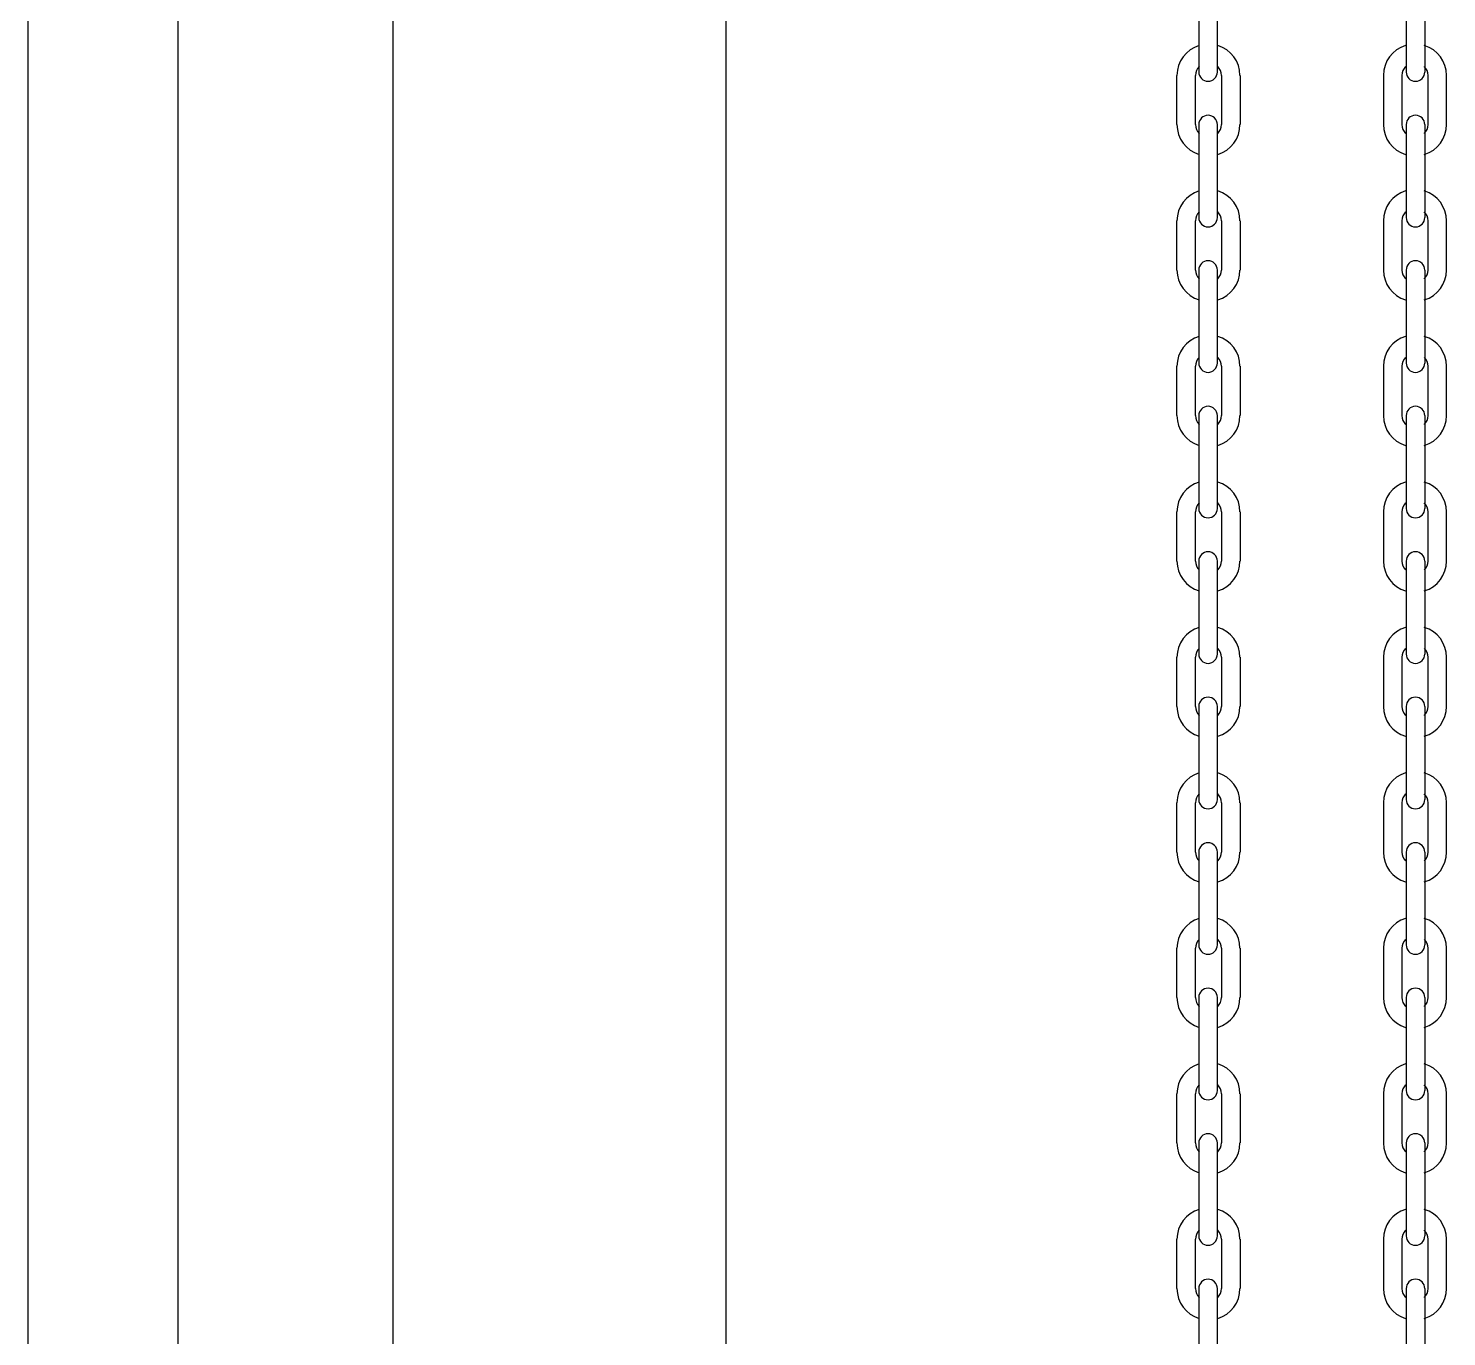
# Model space of a CAD drawing. Header units: millimetres. Extents: x 34479 to 326239, y 111570 to 168880.
# Drawn here: x 186586.7 to 186688.4, y 165526.3 to 165620.1 of the extents above; entities that cross this region are included whole.
import ezdxf

# ---------------------------------------------------------------- set-up
doc = ezdxf.new("R2010")
doc.units = ezdxf.units.MM
doc.header["$LTSCALE"] = 100
doc.header["$MEASUREMENT"] = 0
doc.layers.get('0').update_dxf_attribs({"linetype": 'CONTINUOUS'})
doc.layers.add('OHD Frame', color=2, linetype='CONTINUOUS')

msp = doc.modelspace()

# ---------------------------------------------------------------- linework, layer by layer
at = {"color": 3}
for p, q in [((186597.45, 163432.59, 0), (186597.45, 167289.71, 0)), ((186612.85, 163432.59, 0), (186612.85, 167289.71, 0)), ((186586.7, 163432.59, 0), (186586.7, 165982.59, 0))]:
    msp.add_line(p, q, dxfattribs=at)
at = {"color": 7, "linetype": 'Continuous'}
for p, q in [((186670.61, 165623.64, 0), (186670.61, 165616.98, 0)), ((186671.94, 165623.64, 0), (186671.94, 165616.98, 0)), ((186685.48, 165623.64, 0), (186685.48, 165616.98, 0)), ((186686.82, 165623.64, 0), (186686.82, 165616.98, 0)), ((186669.04, 165613.21, 0), (186669.04, 165616.74, 0)), ((186670.38, 165613.21, 0), (186670.38, 165616.74, 0)), ((186672.24, 165616.74, 0), (186672.24, 165613.21, 0)), ((186673.58, 165616.74, 0), (186673.58, 165613.21, 0)), ((186683.85, 165616.74, 0), (186683.85, 165613.21, 0)), ((186685.18, 165616.74, 0), (186685.18, 165613.21, 0)), ((186687.05, 165613.21, 0), (186687.05, 165616.74, 0)), ((186688.38, 165613.21, 0), (186688.38, 165616.74, 0)), ((186670.61, 165613.21, 0), (186670.61, 165606.54, 0)), ((186671.94, 165613.21, 0), (186671.94, 165606.54, 0)), ((186685.48, 165613.21, 0), (186685.48, 165606.54, 0)), ((186686.82, 165613.21, 0), (186686.82, 165606.54, 0)), ((186669.04, 165602.78, 0), (186669.04, 165606.31, 0)), ((186670.38, 165602.78, 0), (186670.38, 165606.31, 0)), ((186672.24, 165606.31, 0), (186672.24, 165602.78, 0)), ((186673.58, 165606.31, 0), (186673.58, 165602.78, 0)), ((186683.85, 165606.31, 0), (186683.85, 165602.78, 0)), ((186685.18, 165606.31, 0), (186685.18, 165602.78, 0)), ((186687.05, 165602.78, 0), (186687.05, 165606.31, 0)), ((186688.38, 165602.78, 0), (186688.38, 165606.31, 0)), ((186670.61, 165602.78, 0), (186670.61, 165596.11, 0)), ((186671.94, 165602.78, 0), (186671.94, 165596.11, 0)), ((186685.48, 165602.78, 0), (186685.48, 165596.11, 0)), ((186686.82, 165602.78, 0), (186686.82, 165596.11, 0)), ((186669.04, 165592.34, 0), (186669.04, 165595.88, 0)), ((186670.38, 165592.34, 0), (186670.38, 165595.88, 0)), ((186672.24, 165595.88, 0), (186672.24, 165592.34, 0)), ((186673.58, 165595.88, 0), (186673.58, 165592.34, 0)), ((186683.85, 165595.88, 0), (186683.85, 165592.34, 0)), ((186685.18, 165595.88, 0), (186685.18, 165592.34, 0)), ((186687.05, 165592.34, 0), (186687.05, 165595.88, 0)), ((186688.38, 165592.34, 0), (186688.38, 165595.88, 0)), ((186670.61, 165592.34, 0), (186670.61, 165585.68, 0)), ((186671.94, 165592.34, 0), (186671.94, 165585.68, 0)), ((186685.48, 165592.34, 0), (186685.48, 165585.68, 0)), ((186686.82, 165592.34, 0), (186686.82, 165585.68, 0)), ((186669.04, 165581.91, 0), (186669.04, 165585.44, 0)), ((186670.38, 165581.91, 0), (186670.38, 165585.44, 0)), ((186672.24, 165585.44, 0), (186672.24, 165581.91, 0)), ((186673.58, 165585.44, 0), (186673.58, 165581.91, 0)), ((186683.85, 165585.44, 0), (186683.85, 165581.91, 0)), ((186685.18, 165585.44, 0), (186685.18, 165581.91, 0)), ((186687.05, 165581.91, 0), (186687.05, 165585.44, 0)), ((186688.38, 165581.91, 0), (186688.38, 165585.44, 0)), ((186670.61, 165581.91, 0), (186670.61, 165575.24, 0)), ((186671.94, 165581.91, 0), (186671.94, 165575.24, 0)), ((186685.48, 165581.91, 0), (186685.48, 165575.24, 0)), ((186686.82, 165581.91, 0), (186686.82, 165575.24, 0)), ((186669.04, 165571.48, 0), (186669.04, 165575.01, 0)), ((186670.38, 165571.48, 0), (186670.38, 165575.01, 0)), ((186672.24, 165575.01, 0), (186672.24, 165571.48, 0)), ((186673.58, 165575.01, 0), (186673.58, 165571.48, 0)), ((186683.85, 165575.01, 0), (186683.85, 165571.48, 0)), ((186685.18, 165575.01, 0), (186685.18, 165571.48, 0)), ((186687.05, 165571.48, 0), (186687.05, 165575.01, 0)), ((186688.38, 165571.48, 0), (186688.38, 165575.01, 0)), ((186670.61, 165571.48, 0), (186670.61, 165564.81, 0)), ((186671.94, 165571.48, 0), (186671.94, 165564.81, 0)), ((186685.48, 165571.48, 0), (186685.48, 165564.81, 0)), ((186686.82, 165571.48, 0), (186686.82, 165564.81, 0)), ((186669.04, 165561.04, 0), (186669.04, 165564.58, 0)), ((186670.38, 165561.04, 0), (186670.38, 165564.58, 0)), ((186672.24, 165564.58, 0), (186672.24, 165561.04, 0)), ((186673.58, 165564.58, 0), (186673.58, 165561.04, 0)), ((186683.85, 165564.58, 0), (186683.85, 165561.04, 0)), ((186685.18, 165564.58, 0), (186685.18, 165561.04, 0)), ((186687.05, 165561.04, 0), (186687.05, 165564.58, 0)), ((186688.38, 165561.04, 0), (186688.38, 165564.58, 0)), ((186670.61, 165561.04, 0), (186670.61, 165554.38, 0)), ((186670.61, 165561.04, 0), (186670.61, 165554.38, 0)), ((186671.94, 165561.04, 0), (186671.94, 165554.38, 0)), ((186671.94, 165561.04, 0), (186671.94, 165554.38, 0)), ((186685.48, 165561.04, 0), (186685.48, 165554.38, 0)), ((186685.48, 165561.04, 0), (186685.48, 165554.38, 0)), ((186686.82, 165561.04, 0), (186686.82, 165554.38, 0)), ((186686.82, 165561.04, 0), (186686.82, 165554.38, 0)), ((186669.04, 165550.61, 0), (186669.04, 165554.14, 0)), ((186670.38, 165550.61, 0), (186670.38, 165554.14, 0)), ((186672.24, 165554.14, 0), (186672.24, 165550.61, 0)), ((186673.58, 165554.14, 0), (186673.58, 165550.61, 0)), ((186683.85, 165554.14, 0), (186683.85, 165550.61, 0)), ((186685.18, 165554.14, 0), (186685.18, 165550.61, 0)), ((186687.05, 165550.61, 0), (186687.05, 165554.14, 0)), ((186688.38, 165550.61, 0), (186688.38, 165554.14, 0)), ((186670.61, 165550.61, 0), (186670.61, 165543.94, 0)), ((186671.94, 165550.61, 0), (186671.94, 165543.94, 0)), ((186685.48, 165550.61, 0), (186685.48, 165543.94, 0)), ((186686.82, 165550.61, 0), (186686.82, 165543.94, 0)), ((186669.04, 165540.18, 0), (186669.04, 165543.71, 0)), ((186670.38, 165540.18, 0), (186670.38, 165543.71, 0)), ((186672.24, 165543.71, 0), (186672.24, 165540.18, 0)), ((186673.58, 165543.71, 0), (186673.58, 165540.18, 0)), ((186683.85, 165543.71, 0), (186683.85, 165540.18, 0)), ((186685.18, 165543.71, 0), (186685.18, 165540.18, 0)), ((186687.05, 165540.18, 0), (186687.05, 165543.71, 0)), ((186688.38, 165540.18, 0), (186688.38, 165543.71, 0)), ((186670.61, 165540.18, 0), (186670.61, 165533.51, 0)), ((186671.94, 165540.18, 0), (186671.94, 165533.51, 0)), ((186685.48, 165540.18, 0), (186685.48, 165533.51, 0)), ((186686.82, 165540.18, 0), (186686.82, 165533.51, 0)), ((186669.04, 165529.74, 0), (186669.04, 165533.28, 0)), ((186670.38, 165529.74, 0), (186670.38, 165533.28, 0)), ((186672.24, 165533.28, 0), (186672.24, 165529.74, 0)), ((186673.58, 165533.28, 0), (186673.58, 165529.74, 0)), ((186683.85, 165533.28, 0), (186683.85, 165529.74, 0)), ((186685.18, 165533.28, 0), (186685.18, 165529.74, 0)), ((186687.05, 165529.74, 0), (186687.05, 165533.28, 0)), ((186688.38, 165529.74, 0), (186688.38, 165533.28, 0)), ((186670.61, 165529.74, 0), (186670.61, 165523.08, 0)), ((186671.94, 165529.74, 0), (186671.94, 165523.08, 0)), ((186685.48, 165529.74, 0), (186685.48, 165523.08, 0)), ((186686.82, 165529.74, 0), (186686.82, 165523.08, 0))]:
    msp.add_line(p, q, dxfattribs=at)
for centre, radius, start, end in [((186671.28, 165616.74, 0), 2.23, 106.4768, 180), ((186671.34, 165616.74, 0), 2.23, 0, 73.5232), ((186686.08, 165616.74, 0), 2.23, 106.4768, 180), ((186686.15, 165616.74, 0), 2.23, 0, 73.5232), ((186671.28, 165616.74, 0), 0.9, 134.9422, 180), ((186671.34, 165616.74, 0), 0.9, 0, 45.0578), ((186686.08, 165616.74, 0), 0.9, 134.9422, 180), ((186686.15, 165616.74, 0), 0.9, 0, 45.0578), ((186671.28, 165616.98, 0), 0.667, 180, 0), ((186686.15, 165616.98, 0), 0.667, 180, 0), ((186671.28, 165613.21, 0), 2.23, 180, 253.5232), ((186671.28, 165613.21, 0), 0.9, 180, 225.0578), ((186671.28, 165613.21, 0), 0.667, 0, 180), ((186671.34, 165613.21, 0), 2.23, 286.4768, 0), ((186671.34, 165613.21, 0), 0.9, 314.9422, 0), ((186686.08, 165613.21, 0), 2.23, 180, 253.5232), ((186686.08, 165613.21, 0), 0.9, 180, 225.0578), ((186686.15, 165613.21, 0), 0.667, 0, 180), ((186686.15, 165613.21, 0), 2.23, 286.4768, 0), ((186686.15, 165613.21, 0), 0.9, 314.9422, 0), ((186671.28, 165606.31, 0), 2.23, 106.4768, 180), ((186671.34, 165606.31, 0), 2.23, 0, 73.5232), ((186686.08, 165606.31, 0), 2.23, 106.4768, 180), ((186686.15, 165606.31, 0), 2.23, 0, 73.5232), ((186671.28, 165606.31, 0), 0.9, 134.9422, 180), ((186671.28, 165606.54, 0), 0.667, 180, 0), ((186671.34, 165606.31, 0), 0.9, 0, 45.0578), ((186686.08, 165606.31, 0), 0.9, 134.9422, 180), ((186686.15, 165606.54, 0), 0.667, 180, 0), ((186686.15, 165606.31, 0), 0.9, 0, 45.0578), ((186671.28, 165602.78, 0), 0.667, 0, 180), ((186686.15, 165602.78, 0), 0.667, 0, 180), ((186671.28, 165602.78, 0), 2.23, 180, 253.5232), ((186671.28, 165602.78, 0), 0.9, 180, 225.0578), ((186671.34, 165602.78, 0), 2.23, 286.4768, 0), ((186671.34, 165602.78, 0), 0.9, 314.9422, 0), ((186686.08, 165602.78, 0), 2.23, 180, 253.5232), ((186686.08, 165602.78, 0), 0.9, 180, 225.0578), ((186686.15, 165602.78, 0), 2.23, 286.4768, 0), ((186686.15, 165602.78, 0), 0.9, 314.9422, 0), ((186671.28, 165595.88, 0), 2.23, 106.4768, 180), ((186671.34, 165595.88, 0), 2.23, 0, 73.5232), ((186686.08, 165595.88, 0), 2.23, 106.4768, 180), ((186686.15, 165595.88, 0), 2.23, 0, 73.5232), ((186671.28, 165595.88, 0), 0.9, 134.9422, 180), ((186671.28, 165596.11, 0), 0.667, 180, 0), ((186671.34, 165595.88, 0), 0.9, 0, 45.0578), ((186686.08, 165595.88, 0), 0.9, 134.9422, 180), ((186686.15, 165596.11, 0), 0.667, 180, 0), ((186686.15, 165595.88, 0), 0.9, 0, 45.0578), ((186671.28, 165592.34, 0), 0.667, 0, 180), ((186686.15, 165592.34, 0), 0.667, 0, 180), ((186671.28, 165592.34, 0), 2.23, 180, 253.5232), ((186671.28, 165592.34, 0), 0.9, 180, 225.0578), ((186671.34, 165592.34, 0), 2.23, 286.4768, 0), ((186671.34, 165592.34, 0), 0.9, 314.9422, 0), ((186686.08, 165592.34, 0), 2.23, 180, 253.5232), ((186686.08, 165592.34, 0), 0.9, 180, 225.0578), ((186686.15, 165592.34, 0), 2.23, 286.4768, 0), ((186686.15, 165592.34, 0), 0.9, 314.9422, 0), ((186671.28, 165585.44, 0), 2.23, 106.4768, 180), ((186671.34, 165585.44, 0), 2.23, 0, 73.5232), ((186686.08, 165585.44, 0), 2.23, 106.4768, 180), ((186686.15, 165585.44, 0), 2.23, 0, 73.5232), ((186671.28, 165585.44, 0), 0.9, 134.9422, 180), ((186671.28, 165585.68, 0), 0.667, 180, 0), ((186671.34, 165585.44, 0), 0.9, 0, 45.0578), ((186686.08, 165585.44, 0), 0.9, 134.9422, 180), ((186686.15, 165585.68, 0), 0.667, 180, 0), ((186686.15, 165585.44, 0), 0.9, 0, 45.0578), ((186671.28, 165581.91, 0), 2.23, 180, 253.5232), ((186671.28, 165581.91, 0), 0.9, 180, 225.0578), ((186671.28, 165581.91, 0), 0.667, 0, 180), ((186671.34, 165581.91, 0), 2.23, 286.4768, 0), ((186671.34, 165581.91, 0), 0.9, 314.9422, 0), ((186686.08, 165581.91, 0), 2.23, 180, 253.5232), ((186686.08, 165581.91, 0), 0.9, 180, 225.0578), ((186686.15, 165581.91, 0), 0.667, 0, 180), ((186686.15, 165581.91, 0), 2.23, 286.4768, 0), ((186686.15, 165581.91, 0), 0.9, 314.9422, 0), ((186671.28, 165575.01, 0), 2.23, 106.4768, 180), ((186671.34, 165575.01, 0), 2.23, 0, 73.5232), ((186686.08, 165575.01, 0), 2.23, 106.4768, 180), ((186686.15, 165575.01, 0), 2.23, 0, 73.5232), ((186671.28, 165575.01, 0), 0.9, 134.9422, 180), ((186671.34, 165575.01, 0), 0.9, 0, 45.0578), ((186686.08, 165575.01, 0), 0.9, 134.9422, 180), ((186686.15, 165575.01, 0), 0.9, 0, 45.0578), ((186671.28, 165575.24, 0), 0.667, 180, 0), ((186686.15, 165575.24, 0), 0.667, 180, 0), ((186671.28, 165571.48, 0), 2.23, 180, 253.5232), ((186671.28, 165571.48, 0), 0.9, 180, 225.0578), ((186671.28, 165571.48, 0), 0.667, 0, 180), ((186671.34, 165571.48, 0), 2.23, 286.4768, 0), ((186671.34, 165571.48, 0), 0.9, 314.9422, 0), ((186686.08, 165571.48, 0), 2.23, 180, 253.5232), ((186686.08, 165571.48, 0), 0.9, 180, 225.0578), ((186686.15, 165571.48, 0), 0.667, 0, 180), ((186686.15, 165571.48, 0), 2.23, 286.4768, 0), ((186686.15, 165571.48, 0), 0.9, 314.9422, 0), ((186671.28, 165564.58, 0), 2.23, 106.4768, 180), ((186671.34, 165564.58, 0), 2.23, 0, 73.5232), ((186686.08, 165564.58, 0), 2.23, 106.4768, 180), ((186686.15, 165564.58, 0), 2.23, 0, 73.5232), ((186671.28, 165564.58, 0), 0.9, 134.9422, 180), ((186671.28, 165564.81, 0), 0.667, 180, 0), ((186671.34, 165564.58, 0), 0.9, 0, 45.0578), ((186686.08, 165564.58, 0), 0.9, 134.9422, 180), ((186686.15, 165564.81, 0), 0.667, 180, 0), ((186686.15, 165564.58, 0), 0.9, 0, 45.0578), ((186671.28, 165561.04, 0), 0.667, 0, 180), ((186671.28, 165561.04, 0), 0.667, 0, 180), ((186686.15, 165561.04, 0), 0.667, 0, 180), ((186686.15, 165561.04, 0), 0.667, 0, 180), ((186671.28, 165561.04, 0), 2.23, 180, 253.5232), ((186671.28, 165561.04, 0), 0.9, 180, 225.0578), ((186671.34, 165561.04, 0), 2.23, 286.4768, 0), ((186671.34, 165561.04, 0), 0.9, 314.9422, 0), ((186686.08, 165561.04, 0), 2.23, 180, 253.5232), ((186686.08, 165561.04, 0), 0.9, 180, 225.0578), ((186686.15, 165561.04, 0), 2.23, 286.4768, 0), ((186686.15, 165561.04, 0), 0.9, 314.9422, 0), ((186671.28, 165554.14, 0), 2.23, 106.4768, 180), ((186671.34, 165554.14, 0), 2.23, 0, 73.5232), ((186686.08, 165554.14, 0), 2.23, 106.4768, 180), ((186686.15, 165554.14, 0), 2.23, 0, 73.5232), ((186671.28, 165554.14, 0), 0.9, 134.9422, 180), ((186671.28, 165554.38, 0), 0.667, 180, 0), ((186671.28, 165554.38, 0), 0.667, 180, 0), ((186671.34, 165554.14, 0), 0.9, 0, 45.0578), ((186686.08, 165554.14, 0), 0.9, 134.9422, 180), ((186686.15, 165554.38, 0), 0.667, 180, 0), ((186686.15, 165554.38, 0), 0.667, 180, 0), ((186686.15, 165554.14, 0), 0.9, 0, 45.0578), ((186671.28, 165550.61, 0), 0.667, 0, 180), ((186686.15, 165550.61, 0), 0.667, 0, 180), ((186671.28, 165550.61, 0), 2.23, 180, 253.5232), ((186671.28, 165550.61, 0), 0.9, 180, 225.0578), ((186671.34, 165550.61, 0), 2.23, 286.4768, 0), ((186671.34, 165550.61, 0), 0.9, 314.9422, 0), ((186686.08, 165550.61, 0), 2.23, 180, 253.5232), ((186686.08, 165550.61, 0), 0.9, 180, 225.0578), ((186686.15, 165550.61, 0), 2.23, 286.4768, 0), ((186686.15, 165550.61, 0), 0.9, 314.9422, 0), ((186671.28, 165543.71, 0), 2.23, 106.4768, 180), ((186671.34, 165543.71, 0), 2.23, 0, 73.5232), ((186686.08, 165543.71, 0), 2.23, 106.4768, 180), ((186686.15, 165543.71, 0), 2.23, 0, 73.5232), ((186671.28, 165543.71, 0), 0.9, 134.9422, 180), ((186671.34, 165543.71, 0), 0.9, 0, 45.0578), ((186686.08, 165543.71, 0), 0.9, 134.9422, 180), ((186686.15, 165543.71, 0), 0.9, 0, 45.0578), ((186671.28, 165543.94, 0), 0.667, 180, 0), ((186686.15, 165543.94, 0), 0.667, 180, 0), ((186671.28, 165540.18, 0), 2.23, 180, 253.5232), ((186671.28, 165540.18, 0), 0.9, 180, 225.0578), ((186671.28, 165540.18, 0), 0.667, 0, 180), ((186671.34, 165540.18, 0), 2.23, 286.4768, 0), ((186671.34, 165540.18, 0), 0.9, 314.9422, 0), ((186686.08, 165540.18, 0), 2.23, 180, 253.5232), ((186686.08, 165540.18, 0), 0.9, 180, 225.0578), ((186686.15, 165540.18, 0), 0.667, 0, 180), ((186686.15, 165540.18, 0), 2.23, 286.4768, 0), ((186686.15, 165540.18, 0), 0.9, 314.9422, 0), ((186671.28, 165533.28, 0), 2.23, 106.4768, 180), ((186671.34, 165533.28, 0), 2.23, 0, 73.5232), ((186686.08, 165533.28, 0), 2.23, 106.4768, 180), ((186686.15, 165533.28, 0), 2.23, 0, 73.5232), ((186671.28, 165533.28, 0), 0.9, 134.9422, 180), ((186671.34, 165533.28, 0), 0.9, 0, 45.0578), ((186686.08, 165533.28, 0), 0.9, 134.9422, 180), ((186686.15, 165533.28, 0), 0.9, 0, 45.0578), ((186671.28, 165533.51, 0), 0.667, 180, 0), ((186686.15, 165533.51, 0), 0.667, 180, 0), ((186671.28, 165529.74, 0), 2.23, 180, 253.5232), ((186671.28, 165529.74, 0), 0.9, 180, 225.0578), ((186671.28, 165529.74, 0), 0.667, 0, 180), ((186671.34, 165529.74, 0), 2.23, 286.4768, 0), ((186671.34, 165529.74, 0), 0.9, 314.9422, 0), ((186686.08, 165529.74, 0), 2.23, 180, 253.5232), ((186686.08, 165529.74, 0), 0.9, 180, 225.0578), ((186686.15, 165529.74, 0), 0.667, 0, 180), ((186686.15, 165529.74, 0), 2.23, 286.4768, 0), ((186686.15, 165529.74, 0), 0.9, 314.9422, 0)]:
    msp.add_arc(centre, radius, start, end, dxfattribs=at)
at = {"layer": 'OHD Frame', "color": 1}
msp.add_line((186636.7, 167457.59, 0), (186636.7, 163432.59, 0), dxfattribs=at)

doc.saveas('drawing.dxf')
